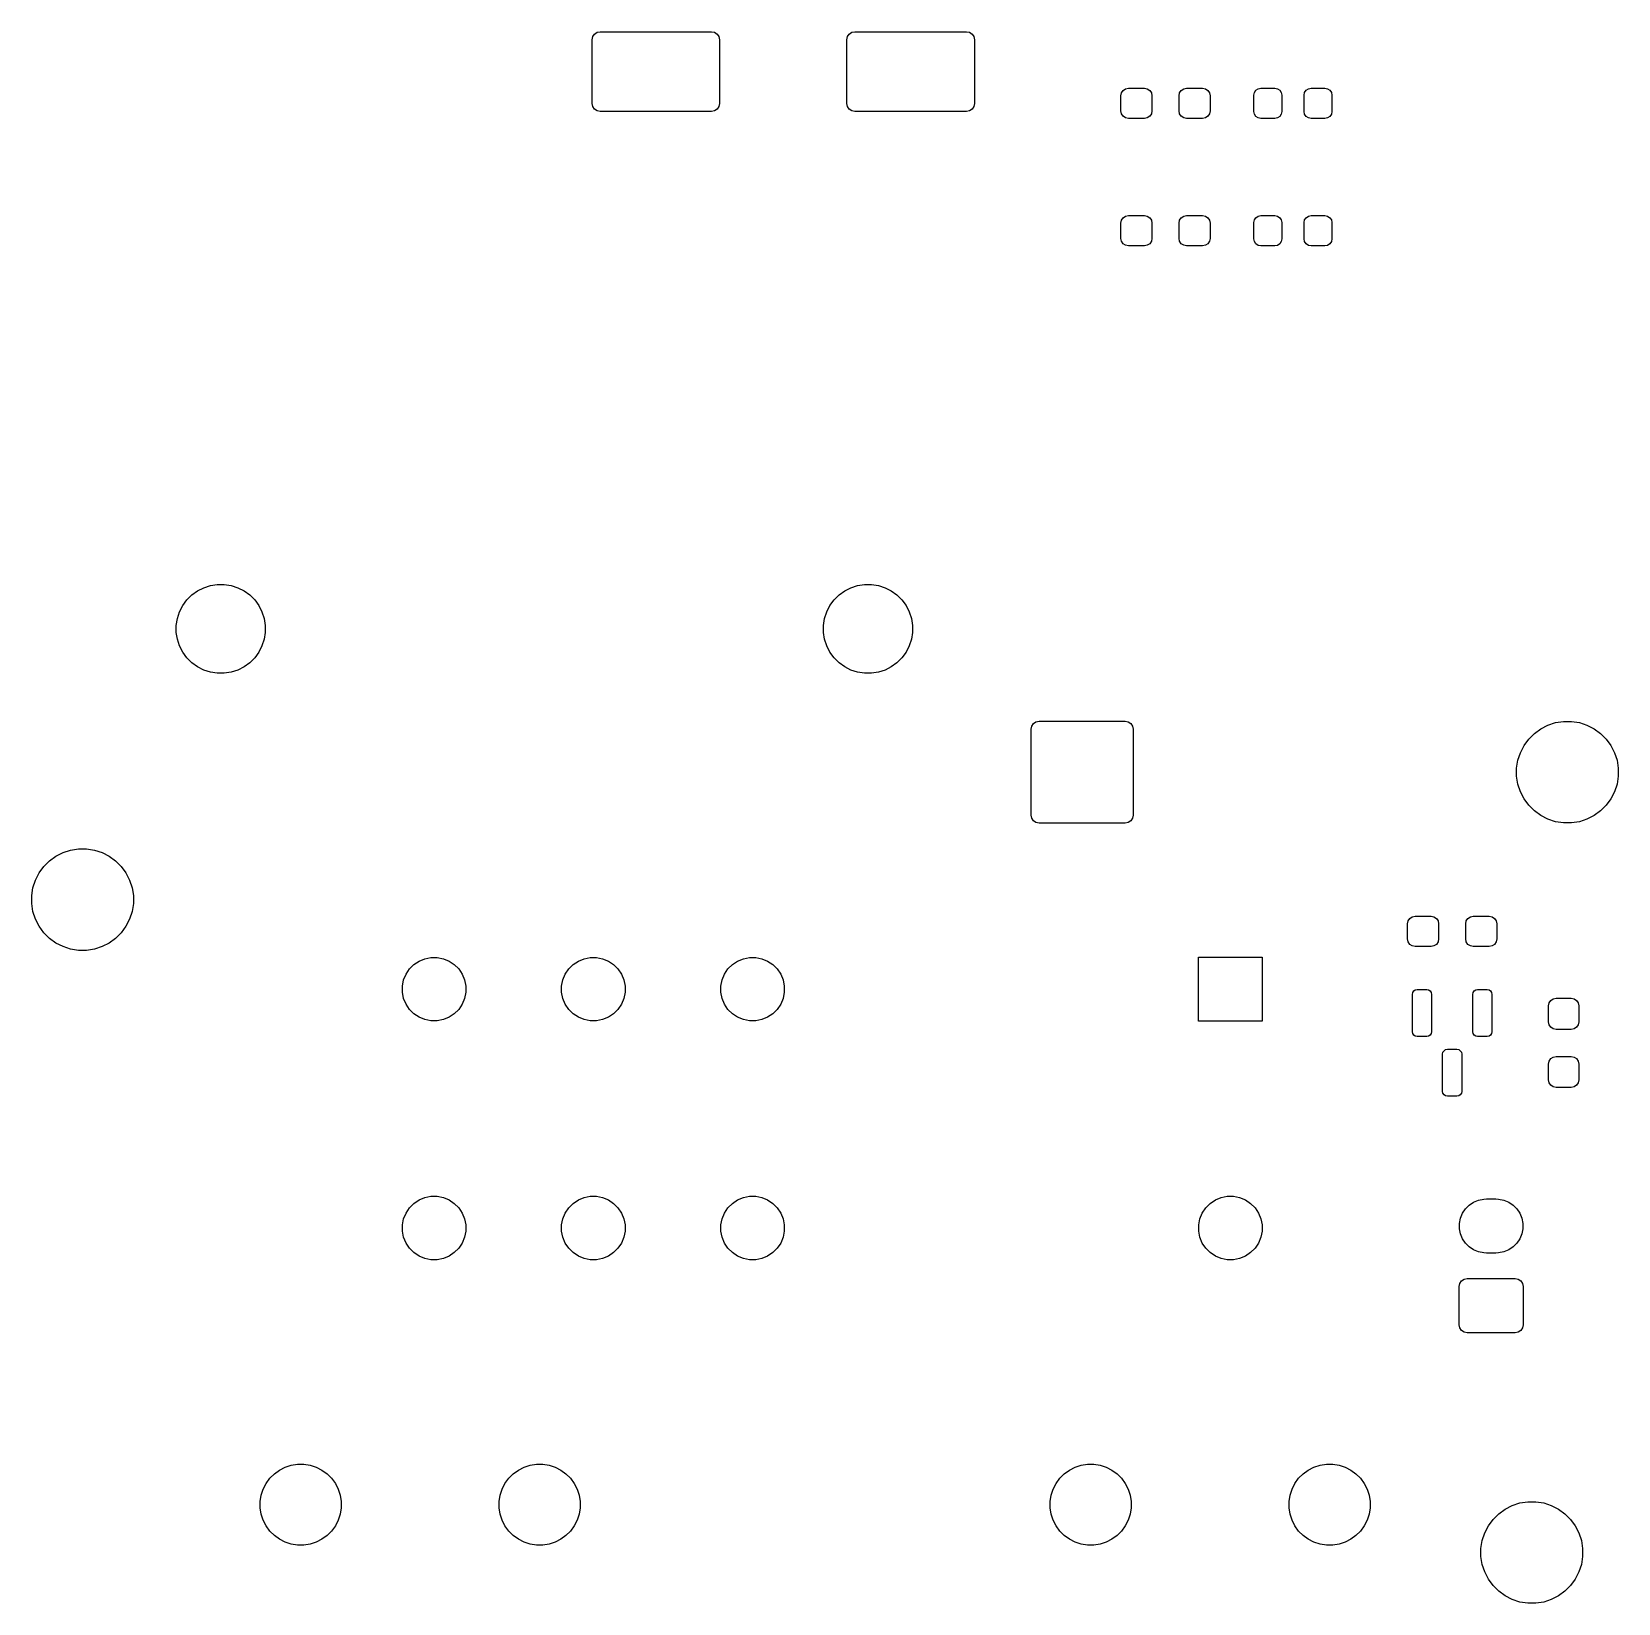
# Model space of a CAD drawing. Extents: x 1.9 to 99.2, y -98.1 to -1.9.
# Drawn here: x 49.4 to 99.22, y -98.1 to -48.75 of the extents above; entities that cross this region are included whole.
import ezdxf

# ---------------------------------------------------------------- set-up
doc = ezdxf.new("R2010")
doc.units = 0
doc.layers.add('BLACK', color=7, linetype='CONTINUOUS')

msp = doc.modelspace()

# ---------------------------------------------------------------- linework, layer by layer
at = {"layer": 'BLACK', "linetype": 'CONTINUOUS'}
for p, q in [((67.073223, -48.823223), (67.154329, -48.76903)), ((67.154329, -48.76903), (67.25, -48.75)), ((67.25, -48.75), (70.75, -48.75)), ((70.75, -48.75), (70.845671, -48.76903)), ((70.845671, -48.76903), (70.926777, -48.823223)), ((75.073223, -48.823223), (75.154329, -48.76903)), ((75.154329, -48.76903), (75.25, -48.75)), ((75.25, -48.75), (78.75, -48.75)), ((78.75, -48.75), (78.845671, -48.76903)), ((78.845671, -48.76903), (78.926777, -48.823223)), ((67, -49), (67.01903, -48.904329)), ((67, -51), (67, -49)), ((67.01903, -48.904329), (67.073223, -48.823223)), ((70.926777, -48.823223), (70.98097, -48.904329)), ((70.98097, -48.904329), (71, -49)), ((71, -49), (71, -51)), ((75, -49), (75.01903, -48.904329)), ((75, -51), (75, -49)), ((75.01903, -48.904329), (75.073223, -48.823223)), ((78.926777, -48.823223), (78.98097, -48.904329)), ((78.98097, -48.904329), (79, -49)), ((79, -49), (79, -51)), ((83.6, -50.7625), (83.618079, -50.671613)), ((83.6, -51.2375), (83.6, -50.7625)), ((83.618079, -50.671613), (83.669562, -50.594562)), ((83.669562, -50.594562), (83.746613, -50.543079)), ((83.746613, -50.543079), (83.8375, -50.525)), ((83.8375, -50.525), (84.3375, -50.525)), ((84.3375, -50.525), (84.428387, -50.543079)), ((84.428387, -50.543079), (84.505438, -50.594562)), ((84.505438, -50.594562), (84.556921, -50.671613)), ((84.556921, -50.671613), (84.575, -50.7625)), ((84.575, -50.7625), (84.575, -51.2375)), ((85.425, -50.7625), (85.443079, -50.671613)), ((85.425, -51.2375), (85.425, -50.7625)), ((85.443079, -50.671613), (85.494562, -50.594562)), ((85.494562, -50.594562), (85.571613, -50.543079)), ((85.571613, -50.543079), (85.6625, -50.525)), ((85.6625, -50.525), (86.1625, -50.525)), ((86.1625, -50.525), (86.253387, -50.543079)), ((86.253387, -50.543079), (86.330438, -50.594562)), ((86.330438, -50.594562), (86.381921, -50.671613)), ((86.381921, -50.671613), (86.4, -50.7625)), ((86.4, -50.7625), (86.4, -51.2375)), ((87.775, -50.74375), (87.791651, -50.660038)), ((87.775, -51.25625), (87.775, -50.74375)), ((87.791651, -50.660038), (87.83907, -50.58907)), ((87.83907, -50.58907), (87.910038, -50.541651)), ((87.910038, -50.541651), (87.99375, -50.525)), ((87.99375, -50.525), (88.43125, -50.525)), ((88.43125, -50.525), (88.514962, -50.541651)), ((88.514962, -50.541651), (88.58593, -50.58907)), ((88.58593, -50.58907), (88.633349, -50.660038)), ((88.633349, -50.660038), (88.65, -50.74375)), ((88.65, -50.74375), (88.65, -51.25625)), ((89.35, -50.74375), (89.366651, -50.660038)), ((89.35, -51.25625), (89.35, -50.74375)), ((89.366651, -50.660038), (89.41407, -50.58907)), ((89.41407, -50.58907), (89.485038, -50.541651)), ((89.485038, -50.541651), (89.56875, -50.525)), ((89.56875, -50.525), (90.00625, -50.525)), ((90.00625, -50.525), (90.089962, -50.541651)), ((90.089962, -50.541651), (90.16093, -50.58907)), ((90.16093, -50.58907), (90.208349, -50.660038)), ((90.208349, -50.660038), (90.225, -50.74375)), ((90.225, -50.74375), (90.225, -51.25625)), ((67.01903, -51.095671), (67, -51)), ((67.073223, -51.176777), (67.01903, -51.095671)), ((67.154329, -51.23097), (67.073223, -51.176777)), ((67.25, -51.25), (67.154329, -51.23097)), ((70.75, -51.25), (67.25, -51.25)), ((70.845671, -51.23097), (70.75, -51.25)), ((70.926777, -51.176777), (70.845671, -51.23097)), ((70.98097, -51.095671), (70.926777, -51.176777)), ((71, -51), (70.98097, -51.095671)), ((75.01903, -51.095671), (75, -51)), ((75.073223, -51.176777), (75.01903, -51.095671)), ((75.154329, -51.23097), (75.073223, -51.176777)), ((75.25, -51.25), (75.154329, -51.23097)), ((78.75, -51.25), (75.25, -51.25)), ((78.845671, -51.23097), (78.75, -51.25)), ((78.926777, -51.176777), (78.845671, -51.23097)), ((78.98097, -51.095671), (78.926777, -51.176777)), ((79, -51), (78.98097, -51.095671)), ((83.618079, -51.328387), (83.6, -51.2375)), ((84.575, -51.2375), (84.556921, -51.328387)), ((85.443079, -51.328387), (85.425, -51.2375)), ((86.4, -51.2375), (86.381921, -51.328387)), ((87.791651, -51.339962), (87.775, -51.25625)), ((88.65, -51.25625), (88.633349, -51.339962)), ((89.366651, -51.339962), (89.35, -51.25625)), ((90.225, -51.25625), (90.208349, -51.339962)), ((83.669562, -51.405438), (83.618079, -51.328387)), ((83.746613, -51.456921), (83.669562, -51.405438)), ((83.8375, -51.475), (83.746613, -51.456921)), ((84.3375, -51.475), (83.8375, -51.475)), ((84.428387, -51.456921), (84.3375, -51.475)), ((84.505438, -51.405438), (84.428387, -51.456921)), ((84.556921, -51.328387), (84.505438, -51.405438)), ((85.494562, -51.405438), (85.443079, -51.328387)), ((85.571613, -51.456921), (85.494562, -51.405438)), ((85.6625, -51.475), (85.571613, -51.456921)), ((86.1625, -51.475), (85.6625, -51.475)), ((86.253387, -51.456921), (86.1625, -51.475)), ((86.330438, -51.405438), (86.253387, -51.456921)), ((86.381921, -51.328387), (86.330438, -51.405438)), ((87.83907, -51.41093), (87.791651, -51.339962)), ((87.910038, -51.458349), (87.83907, -51.41093)), ((87.99375, -51.475), (87.910038, -51.458349)), ((88.43125, -51.475), (87.99375, -51.475)), ((88.514962, -51.458349), (88.43125, -51.475)), ((88.58593, -51.41093), (88.514962, -51.458349)), ((88.633349, -51.339962), (88.58593, -51.41093)), ((89.41407, -51.41093), (89.366651, -51.339962)), ((89.485038, -51.458349), (89.41407, -51.41093)), ((89.56875, -51.475), (89.485038, -51.458349)), ((90.00625, -51.475), (89.56875, -51.475)), ((90.089962, -51.458349), (90.00625, -51.475)), ((90.16093, -51.41093), (90.089962, -51.458349)), ((90.208349, -51.339962), (90.16093, -51.41093)), ((83.6, -54.7625), (83.618079, -54.671613)), ((83.6, -55.2375), (83.6, -54.7625)), ((83.618079, -54.671613), (83.669562, -54.594562)), ((83.669562, -54.594562), (83.746613, -54.543079)), ((83.746613, -54.543079), (83.8375, -54.525)), ((83.8375, -54.525), (84.3375, -54.525)), ((84.3375, -54.525), (84.428387, -54.543079)), ((84.428387, -54.543079), (84.505438, -54.594562)), ((84.505438, -54.594562), (84.556921, -54.671613)), ((84.556921, -54.671613), (84.575, -54.7625)), ((84.575, -54.7625), (84.575, -55.2375)), ((85.425, -54.7625), (85.443079, -54.671613)), ((85.425, -55.2375), (85.425, -54.7625)), ((85.443079, -54.671613), (85.494562, -54.594562)), ((85.494562, -54.594562), (85.571613, -54.543079)), ((85.571613, -54.543079), (85.6625, -54.525)), ((85.6625, -54.525), (86.1625, -54.525)), ((86.1625, -54.525), (86.253387, -54.543079)), ((86.253387, -54.543079), (86.330438, -54.594562)), ((86.330438, -54.594562), (86.381921, -54.671613)), ((86.381921, -54.671613), (86.4, -54.7625)), ((86.4, -54.7625), (86.4, -55.2375)), ((87.775, -54.74375), (87.791651, -54.660038)), ((87.775, -55.25625), (87.775, -54.74375)), ((87.791651, -54.660038), (87.83907, -54.58907)), ((87.83907, -54.58907), (87.910038, -54.541651)), ((87.910038, -54.541651), (87.99375, -54.525)), ((87.99375, -54.525), (88.43125, -54.525)), ((88.43125, -54.525), (88.514962, -54.541651)), ((88.514962, -54.541651), (88.58593, -54.58907)), ((88.58593, -54.58907), (88.633349, -54.660038)), ((88.633349, -54.660038), (88.65, -54.74375)), ((88.65, -54.74375), (88.65, -55.25625)), ((89.35, -54.74375), (89.366651, -54.660038)), ((89.35, -55.25625), (89.35, -54.74375)), ((89.366651, -54.660038), (89.41407, -54.58907)), ((89.41407, -54.58907), (89.485038, -54.541651)), ((89.485038, -54.541651), (89.56875, -54.525)), ((89.56875, -54.525), (90.00625, -54.525)), ((90.00625, -54.525), (90.089962, -54.541651)), ((90.089962, -54.541651), (90.16093, -54.58907)), ((90.16093, -54.58907), (90.208349, -54.660038)), ((90.208349, -54.660038), (90.225, -54.74375)), ((90.225, -54.74375), (90.225, -55.25625)), ((83.618079, -55.328387), (83.6, -55.2375)), ((84.575, -55.2375), (84.556921, -55.328387)), ((85.443079, -55.328387), (85.425, -55.2375)), ((86.4, -55.2375), (86.381921, -55.328387)), ((87.791651, -55.339962), (87.775, -55.25625)), ((88.65, -55.25625), (88.633349, -55.339962)), ((89.366651, -55.339962), (89.35, -55.25625)), ((90.225, -55.25625), (90.208349, -55.339962)), ((83.669562, -55.405438), (83.618079, -55.328387)), ((83.746613, -55.456921), (83.669562, -55.405438)), ((83.8375, -55.475), (83.746613, -55.456921)), ((84.3375, -55.475), (83.8375, -55.475)), ((84.428387, -55.456921), (84.3375, -55.475)), ((84.505438, -55.405438), (84.428387, -55.456921)), ((84.556921, -55.328387), (84.505438, -55.405438)), ((85.494562, -55.405438), (85.443079, -55.328387)), ((85.571613, -55.456921), (85.494562, -55.405438)), ((85.6625, -55.475), (85.571613, -55.456921)), ((86.1625, -55.475), (85.6625, -55.475)), ((86.253387, -55.456921), (86.1625, -55.475)), ((86.330438, -55.405438), (86.253387, -55.456921)), ((86.381921, -55.328387), (86.330438, -55.405438)), ((87.83907, -55.41093), (87.791651, -55.339962)), ((87.910038, -55.458349), (87.83907, -55.41093)), ((87.99375, -55.475), (87.910038, -55.458349)), ((88.43125, -55.475), (87.99375, -55.475)), ((88.514962, -55.458349), (88.43125, -55.475)), ((88.58593, -55.41093), (88.514962, -55.458349)), ((88.633349, -55.339962), (88.58593, -55.41093)), ((89.41407, -55.41093), (89.366651, -55.339962)), ((89.485038, -55.458349), (89.41407, -55.41093)), ((89.56875, -55.475), (89.485038, -55.458349)), ((90.00625, -55.475), (89.56875, -55.475)), ((90.089962, -55.458349), (90.00625, -55.475)), ((90.16093, -55.41093), (90.089962, -55.458349)), ((90.208349, -55.339962), (90.16093, -55.41093)), ((54.608502, -66.306304), (54.804243, -66.206569)), ((54.804243, -66.206569), (55.013176, -66.138682)), ((55.013176, -66.138682), (55.230157, -66.104316)), ((55.230157, -66.104316), (55.449843, -66.104316)), ((55.449843, -66.104316), (55.666824, -66.138682)), ((55.666824, -66.138682), (55.875757, -66.206569)), ((55.875757, -66.206569), (56.071498, -66.306304)), ((74.928502, -66.306304), (75.124243, -66.206569)), ((75.124243, -66.206569), (75.333176, -66.138682)), ((75.333176, -66.138682), (75.550157, -66.104316)), ((75.550157, -66.104316), (75.769843, -66.104316)), ((75.769843, -66.104316), (75.986824, -66.138682)), ((75.986824, -66.138682), (76.195757, -66.206569)), ((76.195757, -66.206569), (76.391498, -66.306304)), ((54.146304, -66.768502), (54.275432, -66.590773)), ((54.275432, -66.590773), (54.430773, -66.435432)), ((54.430773, -66.435432), (54.608502, -66.306304)), ((56.071498, -66.306304), (56.249227, -66.435432)), ((56.249227, -66.435432), (56.404568, -66.590773)), ((56.404568, -66.590773), (56.533696, -66.768502)), ((74.466304, -66.768502), (74.595432, -66.590773)), ((74.595432, -66.590773), (74.750773, -66.435432)), ((74.750773, -66.435432), (74.928502, -66.306304)), ((76.391498, -66.306304), (76.569227, -66.435432)), ((76.569227, -66.435432), (76.724568, -66.590773)), ((76.724568, -66.590773), (76.853696, -66.768502)), ((53.944316, -67.390157), (53.978682, -67.173176)), ((53.978682, -67.173176), (54.046569, -66.964243)), ((54.046569, -66.964243), (54.146304, -66.768502)), ((56.533696, -66.768502), (56.633431, -66.964243)), ((56.633431, -66.964243), (56.701318, -67.173176)), ((56.701318, -67.173176), (56.735684, -67.390157)), ((74.264316, -67.390157), (74.298682, -67.173176)), ((74.298682, -67.173176), (74.366569, -66.964243)), ((74.366569, -66.964243), (74.466304, -66.768502)), ((76.853696, -66.768502), (76.953431, -66.964243)), ((76.953431, -66.964243), (77.021318, -67.173176)), ((77.021318, -67.173176), (77.055684, -67.390157)), ((53.944316, -67.609843), (53.944316, -67.390157)), ((53.978682, -67.826824), (53.944316, -67.609843)), ((56.735684, -67.609843), (56.701318, -67.826824)), ((56.735684, -67.390157), (56.735684, -67.609843)), ((74.264316, -67.609843), (74.264316, -67.390157)), ((74.298682, -67.826824), (74.264316, -67.609843)), ((77.055684, -67.609843), (77.021318, -67.826824)), ((77.055684, -67.390157), (77.055684, -67.609843)), ((54.046569, -68.035757), (53.978682, -67.826824)), ((54.146304, -68.231498), (54.046569, -68.035757)), ((54.275432, -68.409227), (54.146304, -68.231498)), ((56.533696, -68.231498), (56.404568, -68.409227)), ((56.633431, -68.035757), (56.533696, -68.231498)), ((56.701318, -67.826824), (56.633431, -68.035757)), ((74.366569, -68.035757), (74.298682, -67.826824)), ((74.466304, -68.231498), (74.366569, -68.035757)), ((74.595432, -68.409227), (74.466304, -68.231498)), ((76.853696, -68.231498), (76.724568, -68.409227)), ((76.953431, -68.035757), (76.853696, -68.231498)), ((77.021318, -67.826824), (76.953431, -68.035757)), ((54.430773, -68.564568), (54.275432, -68.409227)), ((54.608502, -68.693696), (54.430773, -68.564568)), ((54.804243, -68.793431), (54.608502, -68.693696)), ((56.071498, -68.693696), (55.875757, -68.793431)), ((56.249227, -68.564568), (56.071498, -68.693696)), ((56.404568, -68.409227), (56.249227, -68.564568)), ((74.750773, -68.564568), (74.595432, -68.409227)), ((74.928502, -68.693696), (74.750773, -68.564568)), ((75.124243, -68.793431), (74.928502, -68.693696)), ((76.391498, -68.693696), (76.195757, -68.793431)), ((76.569227, -68.564568), (76.391498, -68.693696)), ((76.724568, -68.409227), (76.569227, -68.564568)), ((55.013176, -68.861318), (54.804243, -68.793431)), ((55.230157, -68.895684), (55.013176, -68.861318)), ((55.449843, -68.895684), (55.230157, -68.895684)), ((55.666824, -68.861318), (55.449843, -68.895684)), ((55.875757, -68.793431), (55.666824, -68.861318)), ((75.333176, -68.861318), (75.124243, -68.793431)), ((75.550157, -68.895684), (75.333176, -68.861318)), ((75.769843, -68.895684), (75.550157, -68.895684)), ((75.986824, -68.861318), (75.769843, -68.895684)), ((76.195757, -68.793431), (75.986824, -68.861318)), ((80.78, -70.65), (80.79903, -70.554329)), ((80.78, -73.35), (80.78, -70.65)), ((80.79903, -70.554329), (80.853223, -70.473223)), ((80.853223, -70.473223), (80.934329, -70.41903)), ((80.934329, -70.41903), (81.03, -70.4)), ((81.03, -70.4), (83.73, -70.4)), ((83.73, -70.4), (83.825671, -70.41903)), ((83.825671, -70.41903), (83.906777, -70.473223)), ((83.906777, -70.473223), (83.96097, -70.554329)), ((83.96097, -70.554329), (83.98, -70.65)), ((83.98, -70.65), (83.98, -73.35)), ((96.580883, -70.78335), (96.784002, -70.635776)), ((96.784002, -70.635776), (97.007707, -70.521793)), ((97.007707, -70.521793), (97.246487, -70.444208)), ((97.246487, -70.444208), (97.494465, -70.404932)), ((97.494465, -70.404932), (97.745535, -70.404932)), ((97.745535, -70.404932), (97.993513, -70.444208)), ((97.993513, -70.444208), (98.232293, -70.521793)), ((98.232293, -70.521793), (98.455998, -70.635776)), ((98.455998, -70.635776), (98.659117, -70.78335)), ((96.141793, -71.387707), (96.255776, -71.164002)), ((96.255776, -71.164002), (96.40335, -70.960883)), ((96.40335, -70.960883), (96.580883, -70.78335)), ((98.659117, -70.78335), (98.83665, -70.960883)), ((98.83665, -70.960883), (98.984224, -71.164002)), ((98.984224, -71.164002), (99.098207, -71.387707)), ((96.024932, -71.874465), (96.064208, -71.626487)), ((96.064208, -71.626487), (96.141793, -71.387707)), ((99.098207, -71.387707), (99.175792, -71.626487)), ((99.175792, -71.626487), (99.215068, -71.874465)), ((96.024932, -72.125535), (96.024932, -71.874465)), ((96.064208, -72.373513), (96.024932, -72.125535)), ((99.215068, -72.125535), (99.175792, -72.373513)), ((99.215068, -71.874465), (99.215068, -72.125535)), ((96.141793, -72.612293), (96.064208, -72.373513)), ((96.255776, -72.835998), (96.141793, -72.612293)), ((99.098207, -72.612293), (98.984224, -72.835998)), ((99.175792, -72.373513), (99.098207, -72.612293)), ((96.40335, -73.039117), (96.255776, -72.835998)), ((96.580883, -73.21665), (96.40335, -73.039117)), ((96.784002, -73.364224), (96.580883, -73.21665)), ((98.659117, -73.21665), (98.455998, -73.364224)), ((98.83665, -73.039117), (98.659117, -73.21665)), ((98.984224, -72.835998), (98.83665, -73.039117)), ((80.79903, -73.445671), (80.78, -73.35)), ((80.853223, -73.526777), (80.79903, -73.445671)), ((80.934329, -73.58097), (80.853223, -73.526777)), ((81.03, -73.6), (80.934329, -73.58097)), ((83.73, -73.6), (81.03, -73.6)), ((83.825671, -73.58097), (83.73, -73.6)), ((83.906777, -73.526777), (83.825671, -73.58097)), ((83.96097, -73.445671), (83.906777, -73.526777)), ((83.98, -73.35), (83.96097, -73.445671)), ((97.007707, -73.478207), (96.784002, -73.364224)), ((97.246487, -73.555792), (97.007707, -73.478207)), ((97.494465, -73.595068), (97.246487, -73.555792)), ((97.745535, -73.595068), (97.494465, -73.595068)), ((97.993513, -73.555792), (97.745535, -73.595068)), ((98.232293, -73.478207), (97.993513, -73.555792)), ((98.455998, -73.364224), (98.232293, -73.478207)), ((49.960883, -74.783345), (50.164002, -74.635771)), ((50.164002, -74.635771), (50.387707, -74.521788)), ((50.387707, -74.521788), (50.626487, -74.444203)), ((50.626487, -74.444203), (50.874465, -74.404927)), ((50.874465, -74.404927), (51.125535, -74.404927)), ((51.125535, -74.404927), (51.373513, -74.444203)), ((51.373513, -74.444203), (51.612293, -74.521788)), ((51.612293, -74.521788), (51.835998, -74.635771)), ((51.835998, -74.635771), (52.039117, -74.783345)), ((49.521793, -75.387702), (49.635776, -75.163997)), ((49.635776, -75.163997), (49.78335, -74.960878)), ((49.78335, -74.960878), (49.960883, -74.783345)), ((52.039117, -74.783345), (52.21665, -74.960878)), ((52.21665, -74.960878), (52.364224, -75.163997)), ((52.364224, -75.163997), (52.478207, -75.387702)), ((49.404932, -75.87446), (49.444208, -75.626482)), ((49.444208, -75.626482), (49.521793, -75.387702)), ((52.478207, -75.387702), (52.555792, -75.626482)), ((52.555792, -75.626482), (52.595068, -75.87446)), ((49.404932, -76.12553), (49.404932, -75.87446)), ((49.444208, -76.373508), (49.404932, -76.12553)), ((52.595068, -76.12553), (52.555792, -76.373508)), ((52.595068, -75.87446), (52.595068, -76.12553)), ((49.521793, -76.612288), (49.444208, -76.373508)), ((49.635776, -76.835993), (49.521793, -76.612288)), ((52.478207, -76.612288), (52.364224, -76.835993)), ((52.555792, -76.373508), (52.478207, -76.612288)), ((92.6, -76.7625), (92.618079, -76.671613)), ((92.618079, -76.671613), (92.669562, -76.594562)), ((92.669562, -76.594562), (92.746613, -76.543079)), ((92.746613, -76.543079), (92.8375, -76.525)), ((92.8375, -76.525), (93.3375, -76.525)), ((93.3375, -76.525), (93.428387, -76.543079)), ((93.428387, -76.543079), (93.505438, -76.594562)), ((93.505438, -76.594562), (93.556921, -76.671613)), ((93.556921, -76.671613), (93.575, -76.7625)), ((94.425, -76.7625), (94.443079, -76.671613)), ((94.443079, -76.671613), (94.494562, -76.594562)), ((94.494562, -76.594562), (94.571613, -76.543079)), ((94.571613, -76.543079), (94.6625, -76.525)), ((94.6625, -76.525), (95.1625, -76.525)), ((95.1625, -76.525), (95.253387, -76.543079)), ((95.253387, -76.543079), (95.330438, -76.594562)), ((95.330438, -76.594562), (95.381921, -76.671613)), ((95.381921, -76.671613), (95.4, -76.7625)), ((49.78335, -77.039112), (49.635776, -76.835993)), ((49.960883, -77.216645), (49.78335, -77.039112)), ((52.21665, -77.039112), (52.039117, -77.216645)), ((52.364224, -76.835993), (52.21665, -77.039112)), ((92.6, -77.2375), (92.6, -76.7625)), ((93.575, -76.7625), (93.575, -77.2375)), ((94.425, -77.2375), (94.425, -76.7625)), ((95.4, -76.7625), (95.4, -77.2375)), ((50.164002, -77.364219), (49.960883, -77.216645)), ((50.387707, -77.478202), (50.164002, -77.364219)), ((50.626487, -77.555787), (50.387707, -77.478202)), ((50.874465, -77.595063), (50.626487, -77.555787)), ((51.125535, -77.595063), (50.874465, -77.595063)), ((51.373513, -77.555787), (51.125535, -77.595063)), ((51.612293, -77.478202), (51.373513, -77.555787)), ((51.835998, -77.364219), (51.612293, -77.478202)), ((52.039117, -77.216645), (51.835998, -77.364219)), ((92.618079, -77.328387), (92.6, -77.2375)), ((92.669562, -77.405438), (92.618079, -77.328387)), ((92.746613, -77.456921), (92.669562, -77.405438)), ((92.8375, -77.475), (92.746613, -77.456921)), ((93.3375, -77.475), (92.8375, -77.475)), ((93.428387, -77.456921), (93.3375, -77.475)), ((93.505438, -77.405438), (93.428387, -77.456921)), ((93.556921, -77.328387), (93.505438, -77.405438)), ((93.575, -77.2375), (93.556921, -77.328387)), ((94.443079, -77.328387), (94.425, -77.2375)), ((94.494562, -77.405438), (94.443079, -77.328387)), ((94.571613, -77.456921), (94.494562, -77.405438)), ((94.6625, -77.475), (94.571613, -77.456921)), ((95.1625, -77.475), (94.6625, -77.475)), ((95.253387, -77.456921), (95.1625, -77.475)), ((95.330438, -77.405438), (95.253387, -77.456921)), ((95.381921, -77.328387), (95.330438, -77.405438)), ((95.4, -77.2375), (95.381921, -77.328387)), ((61.155579, -78.341103), (61.26449, -78.178107)), ((61.26449, -78.178107), (61.403107, -78.03949)), ((61.403107, -78.03949), (61.566103, -77.930579)), ((61.566103, -77.930579), (61.747215, -77.85556)), ((61.747215, -77.85556), (61.939483, -77.817315)), ((61.939483, -77.817315), (62.135517, -77.817315)), ((62.135517, -77.817315), (62.327785, -77.85556)), ((62.327785, -77.85556), (62.508897, -77.930579)), ((62.508897, -77.930579), (62.671893, -78.03949)), ((62.671893, -78.03949), (62.81051, -78.178107)), ((62.81051, -78.178107), (62.919421, -78.341103)), ((66.155579, -78.341104), (66.26449, -78.178108)), ((66.26449, -78.178108), (66.403107, -78.039491)), ((66.403107, -78.039491), (66.566103, -77.93058)), ((66.566103, -77.93058), (66.747215, -77.855561)), ((66.747215, -77.855561), (66.939483, -77.817316)), ((66.939483, -77.817316), (67.135517, -77.817316)), ((67.135517, -77.817316), (67.327785, -77.855561)), ((67.327785, -77.855561), (67.508897, -77.93058)), ((67.508897, -77.93058), (67.671893, -78.039491)), ((67.671893, -78.039491), (67.81051, -78.178108)), ((67.81051, -78.178108), (67.919421, -78.341104)), ((71.155578, -78.341104), (71.264489, -78.178108)), ((71.264489, -78.178108), (71.403106, -78.039491)), ((71.403106, -78.039491), (71.566102, -77.93058)), ((71.566102, -77.93058), (71.747214, -77.855561)), ((71.747214, -77.855561), (71.939482, -77.817316)), ((71.939482, -77.817316), (72.135516, -77.817316)), ((72.135516, -77.817316), (72.327784, -77.855561)), ((72.327784, -77.855561), (72.508896, -77.93058)), ((72.508896, -77.93058), (72.671892, -78.039491)), ((72.671892, -78.039491), (72.810509, -78.178108)), ((72.810509, -78.178108), (72.91942, -78.341104)), ((86.0375, -79.8125), (86.0375, -77.8125)), ((86.0375, -77.8125), (88.0375, -77.8125)), ((88.0375, -77.8125), (88.0375, -79.8125)), ((61.042315, -78.714483), (61.08056, -78.522215)), ((61.08056, -78.522215), (61.155579, -78.341103)), ((62.919421, -78.341103), (62.99444, -78.522215)), ((62.99444, -78.522215), (63.032685, -78.714483)), ((66.042315, -78.714484), (66.08056, -78.522216)), ((66.08056, -78.522216), (66.155579, -78.341104)), ((67.919421, -78.341104), (67.99444, -78.522216)), ((67.99444, -78.522216), (68.032685, -78.714484)), ((71.042314, -78.714484), (71.080559, -78.522216)), ((71.080559, -78.522216), (71.155578, -78.341104)), ((72.91942, -78.341104), (72.994439, -78.522216)), ((72.994439, -78.522216), (73.032684, -78.714484)), ((61.042315, -78.910517), (61.042315, -78.714483)), ((61.08056, -79.102785), (61.042315, -78.910517)), ((61.155579, -79.283897), (61.08056, -79.102785)), ((62.99444, -79.102785), (62.919421, -79.283897)), ((63.032685, -78.910517), (62.99444, -79.102785)), ((63.032685, -78.714483), (63.032685, -78.910517)), ((66.042315, -78.910518), (66.042315, -78.714484)), ((66.08056, -79.102786), (66.042315, -78.910518)), ((66.155579, -79.283898), (66.08056, -79.102786)), ((67.99444, -79.102786), (67.919421, -79.283898)), ((68.032685, -78.910518), (67.99444, -79.102786)), ((68.032685, -78.714484), (68.032685, -78.910518)), ((71.042314, -78.910518), (71.042314, -78.714484)), ((71.080559, -79.102786), (71.042314, -78.910518)), ((71.155578, -79.283898), (71.080559, -79.102786)), ((72.994439, -79.102786), (72.91942, -79.283898)), ((73.032684, -78.910518), (72.994439, -79.102786)), ((73.032684, -78.714484), (73.032684, -78.910518)), ((92.75, -78.975), (92.761418, -78.917597)), ((92.75, -80.15), (92.75, -78.975)), ((92.761418, -78.917597), (92.793934, -78.868934)), ((92.793934, -78.868934), (92.842597, -78.836418)), ((92.842597, -78.836418), (92.9, -78.825)), ((92.9, -78.825), (93.2, -78.825)), ((93.2, -78.825), (93.257403, -78.836418)), ((93.257403, -78.836418), (93.306066, -78.868934)), ((93.306066, -78.868934), (93.338582, -78.917597)), ((93.338582, -78.917597), (93.35, -78.975)), ((93.35, -78.975), (93.35, -80.15)), ((94.65, -78.975), (94.661418, -78.917597)), ((94.65, -80.15), (94.65, -78.975)), ((94.661418, -78.917597), (94.693934, -78.868934)), ((94.693934, -78.868934), (94.742597, -78.836418)), ((94.742597, -78.836418), (94.8, -78.825)), ((94.8, -78.825), (95.1, -78.825)), ((95.1, -78.825), (95.157403, -78.836418)), ((95.157403, -78.836418), (95.206066, -78.868934)), ((95.206066, -78.868934), (95.238582, -78.917597)), ((95.238582, -78.917597), (95.25, -78.975)), ((95.25, -78.975), (95.25, -80.15)), ((97.043079, -79.246613), (97.094562, -79.169562)), ((97.094562, -79.169562), (97.171613, -79.118079)), ((97.171613, -79.118079), (97.2625, -79.1)), ((97.2625, -79.1), (97.7375, -79.1)), ((97.7375, -79.1), (97.828387, -79.118079)), ((97.828387, -79.118079), (97.905438, -79.169562)), ((97.905438, -79.169562), (97.956921, -79.246613)), ((61.26449, -79.446893), (61.155579, -79.283897)), ((61.403107, -79.58551), (61.26449, -79.446893)), ((61.566103, -79.694421), (61.403107, -79.58551)), ((61.747215, -79.76944), (61.566103, -79.694421)), ((62.508897, -79.694421), (62.327785, -79.76944)), ((62.671893, -79.58551), (62.508897, -79.694421)), ((62.81051, -79.446893), (62.671893, -79.58551)), ((62.919421, -79.283897), (62.81051, -79.446893)), ((66.26449, -79.446894), (66.155579, -79.283898)), ((66.403107, -79.585511), (66.26449, -79.446894)), ((66.566103, -79.694422), (66.403107, -79.585511)), ((66.747215, -79.769441), (66.566103, -79.694422)), ((67.508897, -79.694422), (67.327785, -79.769441)), ((67.671893, -79.585511), (67.508897, -79.694422)), ((67.81051, -79.446894), (67.671893, -79.585511)), ((67.919421, -79.283898), (67.81051, -79.446894)), ((71.264489, -79.446894), (71.155578, -79.283898)), ((71.403106, -79.585511), (71.264489, -79.446894)), ((71.566102, -79.694422), (71.403106, -79.585511)), ((71.747214, -79.769441), (71.566102, -79.694422)), ((72.508896, -79.694422), (72.327784, -79.769441)), ((72.671892, -79.585511), (72.508896, -79.694422)), ((72.810509, -79.446894), (72.671892, -79.585511)), ((72.91942, -79.283898), (72.810509, -79.446894)), ((97.025, -79.3375), (97.043079, -79.246613)), ((97.025, -79.8375), (97.025, -79.3375)), ((97.956921, -79.246613), (97.975, -79.3375)), ((97.975, -79.3375), (97.975, -79.8375)), ((61.939483, -79.807685), (61.747215, -79.76944)), ((62.135517, -79.807685), (61.939483, -79.807685)), ((62.327785, -79.76944), (62.135517, -79.807685)), ((66.939483, -79.807686), (66.747215, -79.769441)), ((67.135517, -79.807686), (66.939483, -79.807686)), ((67.327785, -79.769441), (67.135517, -79.807686)), ((71.939482, -79.807686), (71.747214, -79.769441)), ((72.135516, -79.807686), (71.939482, -79.807686)), ((72.327784, -79.769441), (72.135516, -79.807686)), ((88.0375, -79.8125), (86.0375, -79.8125)), ((92.761418, -80.207403), (92.75, -80.15)), ((93.35, -80.15), (93.338582, -80.207403)), ((94.661418, -80.207403), (94.65, -80.15)), ((95.25, -80.15), (95.238582, -80.207403)), ((97.043079, -79.928387), (97.025, -79.8375)), ((97.094562, -80.005438), (97.043079, -79.928387)), ((97.171613, -80.056921), (97.094562, -80.005438)), ((97.2625, -80.075), (97.171613, -80.056921)), ((97.7375, -80.075), (97.2625, -80.075)), ((97.828387, -80.056921), (97.7375, -80.075)), ((97.905438, -80.005438), (97.828387, -80.056921)), ((97.956921, -79.928387), (97.905438, -80.005438)), ((97.975, -79.8375), (97.956921, -79.928387)), ((92.793934, -80.256066), (92.761418, -80.207403)), ((92.842597, -80.288582), (92.793934, -80.256066)), ((92.9, -80.3), (92.842597, -80.288582)), ((93.2, -80.3), (92.9, -80.3)), ((93.257403, -80.288582), (93.2, -80.3)), ((93.306066, -80.256066), (93.257403, -80.288582)), ((93.338582, -80.207403), (93.306066, -80.256066)), ((94.693934, -80.256066), (94.661418, -80.207403)), ((94.742597, -80.288582), (94.693934, -80.256066)), ((94.8, -80.3), (94.742597, -80.288582)), ((95.1, -80.3), (94.8, -80.3)), ((95.157403, -80.288582), (95.1, -80.3)), ((95.206066, -80.256066), (95.157403, -80.288582)), ((95.238582, -80.207403), (95.206066, -80.256066)), ((93.7, -80.85), (93.711418, -80.792597)), ((93.7, -82.025), (93.7, -80.85)), ((93.711418, -80.792597), (93.743934, -80.743934)), ((93.743934, -80.743934), (93.792597, -80.711418)), ((93.792597, -80.711418), (93.85, -80.7)), ((93.85, -80.7), (94.15, -80.7)), ((94.15, -80.7), (94.207403, -80.711418)), ((94.207403, -80.711418), (94.256066, -80.743934)), ((94.256066, -80.743934), (94.288582, -80.792597)), ((94.288582, -80.792597), (94.3, -80.85)), ((94.3, -80.85), (94.3, -82.025)), ((97.025, -81.1625), (97.043079, -81.071613)), ((97.025, -81.6625), (97.025, -81.1625)), ((97.043079, -81.071613), (97.094562, -80.994562)), ((97.094562, -80.994562), (97.171613, -80.943079)), ((97.171613, -80.943079), (97.2625, -80.925)), ((97.2625, -80.925), (97.7375, -80.925)), ((97.7375, -80.925), (97.828387, -80.943079)), ((97.828387, -80.943079), (97.905438, -80.994562)), ((97.905438, -80.994562), (97.956921, -81.071613)), ((97.956921, -81.071613), (97.975, -81.1625)), ((97.975, -81.1625), (97.975, -81.6625)), ((97.043079, -81.753387), (97.025, -81.6625)), ((97.975, -81.6625), (97.956921, -81.753387)), ((93.711418, -82.082403), (93.7, -82.025)), ((93.743934, -82.131066), (93.711418, -82.082403)), ((93.792597, -82.163582), (93.743934, -82.131066)), ((93.85, -82.175), (93.792597, -82.163582)), ((94.15, -82.175), (93.85, -82.175)), ((94.207403, -82.163582), (94.15, -82.175)), ((94.256066, -82.131066), (94.207403, -82.163582)), ((94.288582, -82.082403), (94.256066, -82.131066)), ((94.3, -82.025), (94.288582, -82.082403)), ((97.094562, -81.830438), (97.043079, -81.753387)), ((97.171613, -81.881921), (97.094562, -81.830438)), ((97.2625, -81.9), (97.171613, -81.881921)), ((97.7375, -81.9), (97.2625, -81.9)), ((97.828387, -81.881921), (97.7375, -81.9)), ((97.905438, -81.830438), (97.828387, -81.881921)), ((97.956921, -81.753387), (97.905438, -81.830438)), ((61.26449, -85.678107), (61.403107, -85.53949)), ((61.403107, -85.53949), (61.566103, -85.430579)), ((61.566103, -85.430579), (61.747215, -85.35556)), ((61.747215, -85.35556), (61.939483, -85.317315)), ((61.939483, -85.317315), (62.135517, -85.317315)), ((62.135517, -85.317315), (62.327785, -85.35556)), ((62.327785, -85.35556), (62.508897, -85.430579)), ((62.508897, -85.430579), (62.671893, -85.53949)), ((62.671893, -85.53949), (62.81051, -85.678107)), ((66.26449, -85.678106), (66.403107, -85.539489)), ((66.403107, -85.539489), (66.566103, -85.430578)), ((66.566103, -85.430578), (66.747215, -85.355559)), ((66.747215, -85.355559), (66.939483, -85.317314)), ((66.939483, -85.317314), (67.135517, -85.317314)), ((67.135517, -85.317314), (67.327785, -85.355559)), ((67.327785, -85.355559), (67.508897, -85.430578)), ((67.508897, -85.430578), (67.671893, -85.539489)), ((67.671893, -85.539489), (67.81051, -85.678106)), ((71.26449, -85.678106), (71.403107, -85.539489)), ((71.403107, -85.539489), (71.566103, -85.430578)), ((71.566103, -85.430578), (71.747215, -85.355559)), ((71.747215, -85.355559), (71.939483, -85.317314)), ((71.939483, -85.317314), (72.135517, -85.317314)), ((72.135517, -85.317314), (72.327785, -85.355559)), ((72.327785, -85.355559), (72.508897, -85.430578)), ((72.508897, -85.430578), (72.671893, -85.539489)), ((72.671893, -85.539489), (72.81051, -85.678106)), ((86.26449, -85.678107), (86.403107, -85.53949)), ((86.403107, -85.53949), (86.566103, -85.430579)), ((86.566103, -85.430579), (86.747215, -85.35556)), ((86.747215, -85.35556), (86.939483, -85.317315)), ((86.939483, -85.317315), (87.135517, -85.317315)), ((87.135517, -85.317315), (87.327785, -85.35556)), ((87.327785, -85.35556), (87.508897, -85.430579)), ((87.508897, -85.430579), (87.671893, -85.53949)), ((87.671893, -85.53949), (87.81051, -85.678107)), ((94.417941, -85.710766), (94.535766, -85.592941)), ((94.535766, -85.592941), (94.674313, -85.500367)), ((94.674313, -85.500367), (94.828258, -85.436601)), ((94.828258, -85.436601), (94.991685, -85.404093)), ((94.991685, -85.404093), (95.075, -85.4)), ((95.075, -85.4), (95.375, -85.4)), ((95.375, -85.4), (95.458315, -85.404093)), ((95.458315, -85.404093), (95.621742, -85.436601)), ((95.621742, -85.436601), (95.775687, -85.500367)), ((95.775687, -85.500367), (95.914234, -85.592941)), ((95.914234, -85.592941), (96.032059, -85.710766)), ((61.042315, -86.214483), (61.08056, -86.022215)), ((61.08056, -86.022215), (61.155579, -85.841103)), ((61.155579, -85.841103), (61.26449, -85.678107)), ((62.81051, -85.678107), (62.919421, -85.841103)), ((62.919421, -85.841103), (62.99444, -86.022215)), ((62.99444, -86.022215), (63.032685, -86.214483)), ((66.042315, -86.214482), (66.08056, -86.022214)), ((66.08056, -86.022214), (66.155579, -85.841102)), ((66.155579, -85.841102), (66.26449, -85.678106)), ((67.81051, -85.678106), (67.919421, -85.841102)), ((67.919421, -85.841102), (67.99444, -86.022214)), ((67.99444, -86.022214), (68.032685, -86.214482)), ((71.042315, -86.214482), (71.08056, -86.022214)), ((71.08056, -86.022214), (71.155579, -85.841102)), ((71.155579, -85.841102), (71.26449, -85.678106)), ((72.81051, -85.678106), (72.919421, -85.841102)), ((72.919421, -85.841102), (72.99444, -86.022214)), ((72.99444, -86.022214), (73.032685, -86.214482)), ((86.042315, -86.214483), (86.08056, -86.022215)), ((86.08056, -86.022215), (86.155579, -85.841103)), ((86.155579, -85.841103), (86.26449, -85.678107)), ((87.81051, -85.678107), (87.919421, -85.841103)), ((87.919421, -85.841103), (87.99444, -86.022215)), ((87.99444, -86.022215), (88.032685, -86.214483)), ((94.229093, -86.166685), (94.261601, -86.003258)), ((94.229093, -86.333315), (94.229093, -86.166685)), ((94.261601, -86.003258), (94.325367, -85.849313)), ((94.325367, -85.849313), (94.417941, -85.710766)), ((96.032059, -85.710766), (96.124633, -85.849313)), ((96.124633, -85.849313), (96.188399, -86.003258)), ((96.188399, -86.003258), (96.220907, -86.166685)), ((96.220907, -86.166685), (96.220907, -86.333315)), ((61.042315, -86.410517), (61.042315, -86.214483)), ((61.08056, -86.602785), (61.042315, -86.410517)), ((61.155579, -86.783897), (61.08056, -86.602785)), ((62.99444, -86.602785), (62.919421, -86.783897)), ((63.032685, -86.410517), (62.99444, -86.602785)), ((63.032685, -86.214483), (63.032685, -86.410517)), ((66.042315, -86.410516), (66.042315, -86.214482)), ((66.08056, -86.602784), (66.042315, -86.410516)), ((66.155579, -86.783896), (66.08056, -86.602784)), ((67.99444, -86.602784), (67.919421, -86.783896)), ((68.032685, -86.410516), (67.99444, -86.602784)), ((68.032685, -86.214482), (68.032685, -86.410516)), ((71.042315, -86.410516), (71.042315, -86.214482)), ((71.08056, -86.602784), (71.042315, -86.410516)), ((71.155579, -86.783896), (71.08056, -86.602784)), ((72.99444, -86.602784), (72.919421, -86.783896)), ((73.032685, -86.410516), (72.99444, -86.602784)), ((73.032685, -86.214482), (73.032685, -86.410516)), ((86.042315, -86.410517), (86.042315, -86.214483)), ((86.08056, -86.602785), (86.042315, -86.410517)), ((86.155579, -86.783897), (86.08056, -86.602785)), ((87.99444, -86.602785), (87.919421, -86.783897)), ((88.032685, -86.410517), (87.99444, -86.602785)), ((88.032685, -86.214483), (88.032685, -86.410517)), ((94.261601, -86.496742), (94.229093, -86.333315)), ((94.325367, -86.650687), (94.261601, -86.496742)), ((94.417941, -86.789234), (94.325367, -86.650687)), ((96.124633, -86.650687), (96.032059, -86.789234)), ((96.188399, -86.496742), (96.124633, -86.650687)), ((96.220907, -86.333315), (96.188399, -86.496742)), ((61.26449, -86.946893), (61.155579, -86.783897)), ((61.403107, -87.08551), (61.26449, -86.946893)), ((61.566103, -87.194421), (61.403107, -87.08551)), ((62.671893, -87.08551), (62.508897, -87.194421)), ((62.81051, -86.946893), (62.671893, -87.08551)), ((62.919421, -86.783897), (62.81051, -86.946893)), ((66.26449, -86.946892), (66.155579, -86.783896)), ((66.403107, -87.085509), (66.26449, -86.946892)), ((66.566103, -87.19442), (66.403107, -87.085509)), ((67.671893, -87.085509), (67.508897, -87.19442)), ((67.81051, -86.946892), (67.671893, -87.085509)), ((67.919421, -86.783896), (67.81051, -86.946892)), ((71.26449, -86.946892), (71.155579, -86.783896)), ((71.403107, -87.085509), (71.26449, -86.946892)), ((71.566103, -87.19442), (71.403107, -87.085509)), ((72.671893, -87.085509), (72.508897, -87.19442)), ((72.81051, -86.946892), (72.671893, -87.085509)), ((72.919421, -86.783896), (72.81051, -86.946892)), ((86.26449, -86.946893), (86.155579, -86.783897)), ((86.403107, -87.08551), (86.26449, -86.946893)), ((86.566103, -87.194421), (86.403107, -87.08551)), ((87.671893, -87.08551), (87.508897, -87.194421)), ((87.81051, -86.946893), (87.671893, -87.08551)), ((87.919421, -86.783897), (87.81051, -86.946893)), ((94.535766, -86.907059), (94.417941, -86.789234)), ((94.674313, -86.999633), (94.535766, -86.907059)), ((94.828258, -87.063399), (94.674313, -86.999633)), ((94.991685, -87.095907), (94.828258, -87.063399)), ((95.075, -87.1), (94.991685, -87.095907)), ((95.375, -87.1), (95.075, -87.1)), ((95.458315, -87.095907), (95.375, -87.1)), ((95.621742, -87.063399), (95.458315, -87.095907)), ((95.775687, -86.999633), (95.621742, -87.063399)), ((95.914234, -86.907059), (95.775687, -86.999633)), ((96.032059, -86.789234), (95.914234, -86.907059)), ((61.747215, -87.26944), (61.566103, -87.194421)), ((61.939483, -87.307685), (61.747215, -87.26944)), ((62.135517, -87.307685), (61.939483, -87.307685)), ((62.327785, -87.26944), (62.135517, -87.307685)), ((62.508897, -87.194421), (62.327785, -87.26944)), ((66.747215, -87.269439), (66.566103, -87.19442)), ((66.939483, -87.307684), (66.747215, -87.269439)), ((67.135517, -87.307684), (66.939483, -87.307684)), ((67.327785, -87.269439), (67.135517, -87.307684)), ((67.508897, -87.19442), (67.327785, -87.269439)), ((71.747215, -87.269439), (71.566103, -87.19442)), ((71.939483, -87.307684), (71.747215, -87.269439)), ((72.135517, -87.307684), (71.939483, -87.307684)), ((72.327785, -87.269439), (72.135517, -87.307684)), ((72.508897, -87.19442), (72.327785, -87.269439)), ((86.747215, -87.26944), (86.566103, -87.194421)), ((86.939483, -87.307685), (86.747215, -87.26944)), ((87.135517, -87.307685), (86.939483, -87.307685)), ((87.327785, -87.26944), (87.135517, -87.307685)), ((87.508897, -87.194421), (87.327785, -87.26944)), ((94.225, -88.15), (94.24403, -88.054329)), ((94.225, -89.35), (94.225, -88.15)), ((94.24403, -88.054329), (94.298223, -87.973223)), ((94.298223, -87.973223), (94.379329, -87.91903)), ((94.379329, -87.91903), (94.475, -87.9)), ((94.475, -87.9), (95.975, -87.9)), ((95.975, -87.9), (96.070671, -87.91903)), ((96.070671, -87.91903), (96.151777, -87.973223)), ((96.151777, -87.973223), (96.20597, -88.054329)), ((96.20597, -88.054329), (96.225, -88.15)), ((96.225, -88.15), (96.225, -89.35)), ((94.24403, -89.445671), (94.225, -89.35)), ((94.298223, -89.526777), (94.24403, -89.445671)), ((94.379329, -89.58097), (94.298223, -89.526777)), ((94.475, -89.6), (94.379329, -89.58097)), ((95.975, -89.6), (94.475, -89.6)), ((96.070671, -89.58097), (95.975, -89.6)), ((96.151777, -89.526777), (96.070671, -89.58097)), ((96.20597, -89.445671), (96.151777, -89.526777)), ((96.225, -89.35), (96.20597, -89.445671)), ((56.880482, -94.171954), (57.021954, -94.030482)), ((57.021954, -94.030482), (57.183814, -93.912884)), ((57.183814, -93.912884), (57.362079, -93.822054)), ((57.362079, -93.822054), (57.552357, -93.760228)), ((57.552357, -93.760228), (57.749965, -93.72893)), ((57.749965, -93.72893), (57.950035, -93.72893)), ((57.950035, -93.72893), (58.147643, -93.760228)), ((58.147643, -93.760228), (58.337921, -93.822054)), ((58.337921, -93.822054), (58.516186, -93.912884)), ((58.516186, -93.912884), (58.678046, -94.030482)), ((58.678046, -94.030482), (58.819518, -94.171954)), ((64.380482, -94.171954), (64.521954, -94.030482)), ((64.521954, -94.030482), (64.683814, -93.912884)), ((64.683814, -93.912884), (64.862079, -93.822054)), ((64.862079, -93.822054), (65.052357, -93.760228)), ((65.052357, -93.760228), (65.249965, -93.72893)), ((65.249965, -93.72893), (65.450035, -93.72893)), ((65.450035, -93.72893), (65.647643, -93.760228)), ((65.647643, -93.760228), (65.837921, -93.822054)), ((65.837921, -93.822054), (66.016186, -93.912884)), ((66.016186, -93.912884), (66.178046, -94.030482)), ((66.178046, -94.030482), (66.319518, -94.171954)), ((81.680482, -94.171954), (81.821954, -94.030482)), ((81.821954, -94.030482), (81.983814, -93.912884)), ((81.983814, -93.912884), (82.162079, -93.822054)), ((82.162079, -93.822054), (82.352357, -93.760228)), ((82.352357, -93.760228), (82.549965, -93.72893)), ((82.549965, -93.72893), (82.750035, -93.72893)), ((82.750035, -93.72893), (82.947643, -93.760228)), ((82.947643, -93.760228), (83.137921, -93.822054)), ((83.137921, -93.822054), (83.316186, -93.912884)), ((83.316186, -93.912884), (83.478046, -94.030482)), ((83.478046, -94.030482), (83.619518, -94.171954)), ((89.180482, -94.171954), (89.321954, -94.030482)), ((89.321954, -94.030482), (89.483814, -93.912884)), ((89.483814, -93.912884), (89.662079, -93.822054)), ((89.662079, -93.822054), (89.852357, -93.760228)), ((89.852357, -93.760228), (90.049965, -93.72893)), ((90.049965, -93.72893), (90.250035, -93.72893)), ((90.250035, -93.72893), (90.447643, -93.760228)), ((90.447643, -93.760228), (90.637921, -93.822054)), ((90.637921, -93.822054), (90.816186, -93.912884)), ((90.816186, -93.912884), (90.978046, -94.030482)), ((90.978046, -94.030482), (91.119518, -94.171954)), ((56.610228, -94.702357), (56.672054, -94.512079)), ((56.672054, -94.512079), (56.762884, -94.333814)), ((56.762884, -94.333814), (56.880482, -94.171954)), ((58.819518, -94.171954), (58.937116, -94.333814)), ((58.937116, -94.333814), (59.027946, -94.512079)), ((59.027946, -94.512079), (59.089772, -94.702357)), ((64.110228, -94.702357), (64.172054, -94.512079)), ((64.172054, -94.512079), (64.262884, -94.333814)), ((64.262884, -94.333814), (64.380482, -94.171954)), ((66.319518, -94.171954), (66.437116, -94.333814)), ((66.437116, -94.333814), (66.527946, -94.512079)), ((66.527946, -94.512079), (66.589772, -94.702357)), ((81.410228, -94.702357), (81.472054, -94.512079)), ((81.472054, -94.512079), (81.562884, -94.333814)), ((81.562884, -94.333814), (81.680482, -94.171954)), ((83.619518, -94.171954), (83.737116, -94.333814)), ((83.737116, -94.333814), (83.827946, -94.512079)), ((83.827946, -94.512079), (83.889772, -94.702357)), ((88.910228, -94.702357), (88.972054, -94.512079)), ((88.972054, -94.512079), (89.062884, -94.333814)), ((89.062884, -94.333814), (89.180482, -94.171954)), ((91.119518, -94.171954), (91.237116, -94.333814)), ((91.237116, -94.333814), (91.327946, -94.512079)), ((91.327946, -94.512079), (91.389772, -94.702357)), ((56.57893, -94.899965), (56.610228, -94.702357)), ((56.57893, -95.100035), (56.57893, -94.899965)), ((56.610228, -95.297643), (56.57893, -95.100035)), ((59.089772, -94.702357), (59.12107, -94.899965)), ((59.12107, -95.100035), (59.089772, -95.297643)), ((59.12107, -94.899965), (59.12107, -95.100035)), ((64.07893, -94.899965), (64.110228, -94.702357)), ((64.07893, -95.100035), (64.07893, -94.899965)), ((64.110228, -95.297643), (64.07893, -95.100035)), ((66.589772, -94.702357), (66.62107, -94.899965)), ((66.62107, -95.100035), (66.589772, -95.297643)), ((66.62107, -94.899965), (66.62107, -95.100035)), ((81.37893, -94.899965), (81.410228, -94.702357)), ((81.37893, -95.100035), (81.37893, -94.899965)), ((81.410228, -95.297643), (81.37893, -95.100035)), ((83.889772, -94.702357), (83.92107, -94.899965)), ((83.92107, -95.100035), (83.889772, -95.297643)), ((83.92107, -94.899965), (83.92107, -95.100035)), ((88.87893, -94.899965), (88.910228, -94.702357)), ((88.87893, -95.100035), (88.87893, -94.899965)), ((88.910228, -95.297643), (88.87893, -95.100035)), ((91.389772, -94.702357), (91.42107, -94.899965)), ((91.42107, -95.100035), (91.389772, -95.297643)), ((91.42107, -94.899965), (91.42107, -95.100035)), ((95.460883, -95.28335), (95.664002, -95.135776)), ((95.664002, -95.135776), (95.887707, -95.021793)), ((95.887707, -95.021793), (96.126487, -94.944208)), ((96.126487, -94.944208), (96.374465, -94.904932)), ((96.374465, -94.904932), (96.625535, -94.904932)), ((96.625535, -94.904932), (96.873513, -94.944208)), ((96.873513, -94.944208), (97.112293, -95.021793)), ((97.112293, -95.021793), (97.335998, -95.135776)), ((97.335998, -95.135776), (97.539117, -95.28335)), ((56.672054, -95.487921), (56.610228, -95.297643)), ((56.762884, -95.666186), (56.672054, -95.487921)), ((59.027946, -95.487921), (58.937116, -95.666186)), ((59.089772, -95.297643), (59.027946, -95.487921)), ((64.172054, -95.487921), (64.110228, -95.297643)), ((64.262884, -95.666186), (64.172054, -95.487921)), ((66.527946, -95.487921), (66.437116, -95.666186)), ((66.589772, -95.297643), (66.527946, -95.487921)), ((81.472054, -95.487921), (81.410228, -95.297643)), ((81.562884, -95.666186), (81.472054, -95.487921)), ((83.827946, -95.487921), (83.737116, -95.666186)), ((83.889772, -95.297643), (83.827946, -95.487921)), ((88.972054, -95.487921), (88.910228, -95.297643)), ((89.062884, -95.666186), (88.972054, -95.487921)), ((91.327946, -95.487921), (91.237116, -95.666186)), ((91.389772, -95.297643), (91.327946, -95.487921)), ((95.135776, -95.664002), (95.28335, -95.460883)), ((95.28335, -95.460883), (95.460883, -95.28335)), ((97.539117, -95.28335), (97.71665, -95.460883)), ((97.71665, -95.460883), (97.864224, -95.664002)), ((56.880482, -95.828046), (56.762884, -95.666186)), ((57.021954, -95.969518), (56.880482, -95.828046)), ((57.183814, -96.087116), (57.021954, -95.969518)), ((57.362079, -96.177946), (57.183814, -96.087116)), ((58.516186, -96.087116), (58.337921, -96.177946)), ((58.678046, -95.969518), (58.516186, -96.087116)), ((58.819518, -95.828046), (58.678046, -95.969518)), ((58.937116, -95.666186), (58.819518, -95.828046)), ((64.380482, -95.828046), (64.262884, -95.666186)), ((64.521954, -95.969518), (64.380482, -95.828046)), ((64.683814, -96.087116), (64.521954, -95.969518)), ((64.862079, -96.177946), (64.683814, -96.087116)), ((66.016186, -96.087116), (65.837921, -96.177946)), ((66.178046, -95.969518), (66.016186, -96.087116)), ((66.319518, -95.828046), (66.178046, -95.969518)), ((66.437116, -95.666186), (66.319518, -95.828046)), ((81.680482, -95.828046), (81.562884, -95.666186)), ((81.821954, -95.969518), (81.680482, -95.828046)), ((81.983814, -96.087116), (81.821954, -95.969518)), ((82.162079, -96.177946), (81.983814, -96.087116)), ((83.316186, -96.087116), (83.137921, -96.177946)), ((83.478046, -95.969518), (83.316186, -96.087116)), ((83.619518, -95.828046), (83.478046, -95.969518)), ((83.737116, -95.666186), (83.619518, -95.828046)), ((89.180482, -95.828046), (89.062884, -95.666186)), ((89.321954, -95.969518), (89.180482, -95.828046)), ((89.483814, -96.087116), (89.321954, -95.969518)), ((89.662079, -96.177946), (89.483814, -96.087116)), ((90.816186, -96.087116), (90.637921, -96.177946)), ((90.978046, -95.969518), (90.816186, -96.087116)), ((91.119518, -95.828046), (90.978046, -95.969518)), ((91.237116, -95.666186), (91.119518, -95.828046)), ((94.904932, -96.374465), (94.944208, -96.126487)), ((94.944208, -96.126487), (95.021793, -95.887707)), ((95.021793, -95.887707), (95.135776, -95.664002)), ((97.864224, -95.664002), (97.978207, -95.887707)), ((97.978207, -95.887707), (98.055792, -96.126487)), ((98.055792, -96.126487), (98.095068, -96.374465)), ((57.552357, -96.239772), (57.362079, -96.177946)), ((57.749965, -96.27107), (57.552357, -96.239772)), ((57.950035, -96.27107), (57.749965, -96.27107)), ((58.147643, -96.239772), (57.950035, -96.27107)), ((58.337921, -96.177946), (58.147643, -96.239772)), ((65.052357, -96.239772), (64.862079, -96.177946)), ((65.249965, -96.27107), (65.052357, -96.239772)), ((65.450035, -96.27107), (65.249965, -96.27107)), ((65.647643, -96.239772), (65.450035, -96.27107)), ((65.837921, -96.177946), (65.647643, -96.239772)), ((82.352357, -96.239772), (82.162079, -96.177946)), ((82.549965, -96.27107), (82.352357, -96.239772)), ((82.750035, -96.27107), (82.549965, -96.27107)), ((82.947643, -96.239772), (82.750035, -96.27107)), ((83.137921, -96.177946), (82.947643, -96.239772)), ((89.852357, -96.239772), (89.662079, -96.177946)), ((90.049965, -96.27107), (89.852357, -96.239772)), ((90.250035, -96.27107), (90.049965, -96.27107)), ((90.447643, -96.239772), (90.250035, -96.27107)), ((90.637921, -96.177946), (90.447643, -96.239772)), ((94.904932, -96.625535), (94.904932, -96.374465)), ((94.944208, -96.873513), (94.904932, -96.625535)), ((98.095068, -96.625535), (98.055792, -96.873513)), ((98.095068, -96.374465), (98.095068, -96.625535)), ((95.021793, -97.112293), (94.944208, -96.873513)), ((95.135776, -97.335998), (95.021793, -97.112293)), ((97.978207, -97.112293), (97.864224, -97.335998)), ((98.055792, -96.873513), (97.978207, -97.112293)), ((95.28335, -97.539117), (95.135776, -97.335998)), ((95.460883, -97.71665), (95.28335, -97.539117)), ((97.71665, -97.539117), (97.539117, -97.71665)), ((97.864224, -97.335998), (97.71665, -97.539117)), ((95.664002, -97.864224), (95.460883, -97.71665)), ((95.887707, -97.978207), (95.664002, -97.864224)), ((96.126487, -98.055792), (95.887707, -97.978207)), ((96.374465, -98.095068), (96.126487, -98.055792)), ((96.625535, -98.095068), (96.374465, -98.095068)), ((96.873513, -98.055792), (96.625535, -98.095068)), ((97.112293, -97.978207), (96.873513, -98.055792)), ((97.335998, -97.864224), (97.112293, -97.978207)), ((97.539117, -97.71665), (97.335998, -97.864224))]:
    msp.add_line(p, q, dxfattribs=at)

doc.saveas('drawing.dxf')
